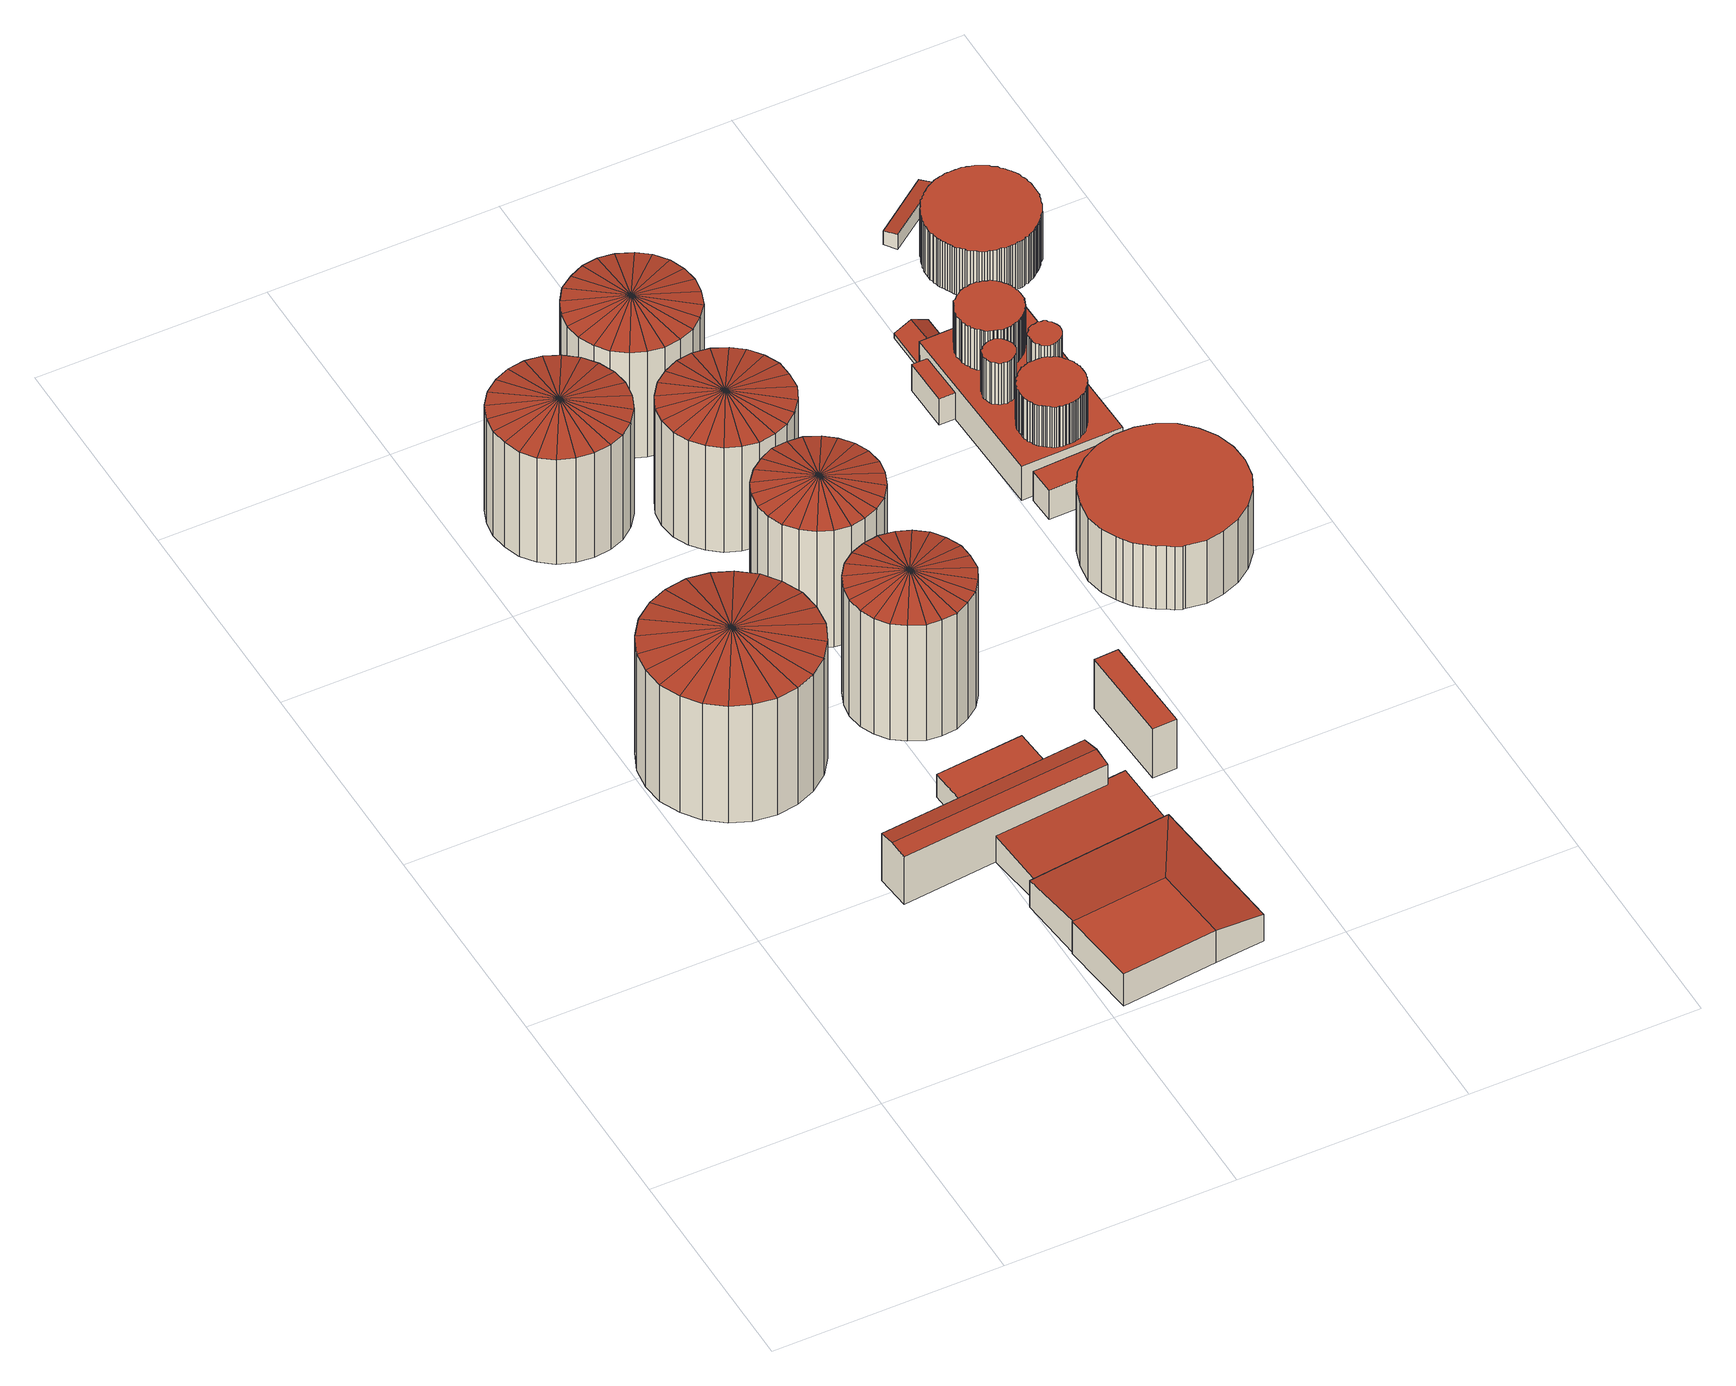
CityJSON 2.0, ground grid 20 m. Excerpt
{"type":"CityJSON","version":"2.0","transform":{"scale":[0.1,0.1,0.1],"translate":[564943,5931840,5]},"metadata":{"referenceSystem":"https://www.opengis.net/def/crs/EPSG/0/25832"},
"CityObjects":{
"building1":{"type":"Building","attributes":{"Grundfläche 2D":168.88,"Grundhöhe NN":5.73},"geometry":[{"type":"Solid","lod":"3","boundaries":[[[[0,1,2]],[[3,0,2]],[[1,4,2]],[[4,5,2]],[[5,6,2]],[[6,7,2]],[[7,8,2]],[[8,9,2]],[[9,10,2]],[[10,11,2]],[[11,12,2]],[[12,13,2]],[[13,14,2]],[[14,15,2]],[[15,16,2]],[[16,17,2]],[[17,18,2]],[[18,19,2]],[[19,20,2]],[[20,21,2]],[[21,22,2]],[[22,23,2]],[[23,24,2]],[[24,3,2]],[[25,1,0,26]],[[27,4,1,25]],[[28,5,4,27]],[[29,6,5,28]],[[30,7,6,29]],[[31,8,7,30]],[[32,9,8,31]],[[33,10,9,32]],[[34,11,10,33]],[[35,12,11,34]],[[36,13,12,35]],[[37,14,13,36]],[[38,15,14,37]],[[39,16,15,38]],[[40,17,16,39]],[[41,18,17,40]],[[42,19,18,41]],[[43,20,19,42]],[[44,21,20,43]],[[26,0,3,45]],[[46,22,21,44]],[[47,23,22,46]],[[48,24,23,47]],[[45,3,24,48]],[[33,32,31,30,29,28,27,25,26,45,48,47,46,44,43,42,41,40,39,38,37,36,35,34]]]],"semantics":{"surfaces":[{"type":"RoofSurface"},{"type":"WallSurface"},{"type":"GroundSurface"}],"values":[[0,0,0,0,0,0,0,0,0,0,0,0,0,0,0,0,0,0,0,0,0,0,0,0,1,1,1,1,1,1,1,1,1,1,1,1,1,1,1,1,1,1,1,1,1,1,1,1,2]]}}]},
"building2":{"type":"Building","attributes":{"Grundfläche 2D":290.51,"Grundhöhe NN":5.72},"geometry":[{"type":"Solid","lod":"3","boundaries":[[[[49,50,51,52,53,54]],[[55,56,57,58]],[[55,58,59,60,61]],[[62,63,64,65]],[[66,64,63,67,68]],[[61,69,70,56,55]],[[71,50,49,72]],[[73,51,50,71]],[[74,54,53,75]],[[76,57,56,77]],[[78,58,57,76]],[[54,74,79,60,59,58,78,72,49]],[[80,61,60,79]],[[81,67,63,62,82]],[[53,52,66,68,67,81,75]],[[73,83,65,64,66,52,51]],[[82,62,65,83]],[[77,56,70,84]],[[85,69,61,80]],[[84,70,69,85]],[[78,76,77,84,85,80,79,74,75,81,82,83,73,71,72]]]],"semantics":{"surfaces":[{"type":"RoofSurface"},{"type":"WallSurface"},{"type":"GroundSurface"}],"values":[[0,0,0,0,0,0,1,1,1,1,1,1,1,1,1,1,1,1,1,1,2]]}}]},
"building3":{"type":"Building","attributes":{"Grundfläche 2D":101.03,"Grundhöhe NN":5.54},"geometry":[{"type":"Solid","lod":"3","boundaries":[[[[86,87,88]],[[88,87,89]],[[90,87,86]],[[91,87,90]],[[92,87,91]],[[93,87,92]],[[94,87,93]],[[95,87,94]],[[96,87,95]],[[97,87,96]],[[98,87,97]],[[99,87,98]],[[100,87,99]],[[101,87,100]],[[102,87,101]],[[103,87,102]],[[104,87,103]],[[105,87,104]],[[106,87,105]],[[107,87,106]],[[108,87,107]],[[109,87,108]],[[110,87,109]],[[89,87,110]],[[88,111,112,86]],[[86,112,113,90]],[[90,113,114,91]],[[91,114,115,92]],[[92,115,116,93]],[[93,116,117,94]],[[94,117,118,95]],[[95,118,119,96]],[[96,119,120,97]],[[97,120,121,98]],[[98,121,122,99]],[[99,122,123,100]],[[100,123,124,101]],[[101,124,125,102]],[[102,125,126,103]],[[103,126,127,104]],[[104,127,128,105]],[[105,128,129,106]],[[106,129,130,107]],[[107,130,131,108]],[[89,132,111,88]],[[108,131,133,109]],[[109,133,134,110]],[[110,134,132,89]],[[130,129,128,127,126,125,124,123,122,121,120,119,118,117,116,115,114,113,112,111,132,134,133,131]]]],"semantics":{"surfaces":[{"type":"RoofSurface"},{"type":"WallSurface"},{"type":"GroundSurface"}],"values":[[0,0,0,0,0,0,0,0,0,0,0,0,0,0,0,0,0,0,0,0,0,0,0,0,1,1,1,1,1,1,1,1,1,1,1,1,1,1,1,1,1,1,1,1,1,1,1,1,2]]}}]},
"building4":{"type":"Building","attributes":{"Grundfläche 2D":36.29,"Grundhöhe NN":5.76},"geometry":[{"type":"Solid","lod":"3","boundaries":[[[[135,136,137,138]],[[138,139,140,135]],[[135,140,141,136]],[[136,141,142,137]],[[137,142,139,138]],[[139,142,141,140]]]],"semantics":{"surfaces":[{"type":"RoofSurface"},{"type":"WallSurface"},{"type":"GroundSurface"}],"values":[[0,1,1,1,1,2]]}}]},
"building5":{"type":"Building","attributes":{"Grundfläche 2D":84.52,"Grundhöhe NN":5.71},"geometry":[{"type":"Solid","lod":"3","boundaries":[[[[143,144,145]],[[145,144,146]],[[147,144,143]],[[148,144,147]],[[149,144,148]],[[150,144,149]],[[151,144,150]],[[152,144,151]],[[153,144,152]],[[154,144,153]],[[155,144,154]],[[156,144,155]],[[157,144,156]],[[158,144,157]],[[159,144,158]],[[160,144,159]],[[161,144,160]],[[162,144,161]],[[163,144,162]],[[164,144,163]],[[165,144,164]],[[166,144,165]],[[167,144,166]],[[146,144,167]],[[145,168,169,143]],[[143,169,170,147]],[[147,170,171,148]],[[148,171,172,149]],[[149,172,173,150]],[[150,173,174,151]],[[151,174,175,152]],[[152,175,176,153]],[[153,176,177,154]],[[154,177,178,155]],[[155,178,179,156]],[[156,179,180,157]],[[157,180,181,158]],[[158,181,182,159]],[[159,182,183,160]],[[160,183,184,161]],[[161,184,185,162]],[[162,185,186,163]],[[163,186,187,164]],[[164,187,188,165]],[[165,188,189,166]],[[146,190,168,145]],[[166,189,191,167]],[[167,191,190,146]],[[188,187,186,185,184,183,182,181,180,179,178,177,176,175,174,173,172,171,170,169,168,190,191,189]]]],"semantics":{"surfaces":[{"type":"RoofSurface"},{"type":"WallSurface"},{"type":"GroundSurface"}],"values":[[0,0,0,0,0,0,0,0,0,0,0,0,0,0,0,0,0,0,0,0,0,0,0,0,1,1,1,1,1,1,1,1,1,1,1,1,1,1,1,1,1,1,1,1,1,1,1,1,2]]}}]},
"building6":{"type":"Building","attributes":{"Grundhöhe NN":5.59,"Grundfläche 2D":84.52},"geometry":[{"type":"Solid","lod":"3","boundaries":[[[[192,193,194]],[[195,192,194]],[[193,196,194]],[[196,197,198,194]],[[198,199,194]],[[199,200,194]],[[200,201,194]],[[201,202,194]],[[202,203,194]],[[203,204,194]],[[204,205,194]],[[205,206,194]],[[206,207,194]],[[207,208,194]],[[208,209,194]],[[209,210,194]],[[210,211,194]],[[211,212,194]],[[212,213,194]],[[213,214,194]],[[214,215,194]],[[215,216,194]],[[216,217,194]],[[217,195,194]],[[192,218,219,193]],[[193,219,220,196]],[[196,220,221,222,198,197]],[[198,222,223,199]],[[199,223,224,200]],[[200,224,225,201]],[[201,225,226,202]],[[202,226,227,203]],[[203,227,228,204]],[[204,228,229,205]],[[205,229,230,206]],[[206,230,231,207]],[[207,231,232,208]],[[208,232,233,209]],[[209,233,234,210]],[[210,234,235,211]],[[211,235,236,212]],[[212,236,237,213]],[[213,237,238,214]],[[214,238,239,215]],[[215,239,240,216]],[[195,241,218,192]],[[216,240,242,217]],[[217,242,241,195]],[[237,236,235,234,233,232,231,230,229,228,227,226,225,224,223,222,221,220,219,218,241,242,240,239,238]]]],"semantics":{"surfaces":[{"type":"RoofSurface"},{"type":"WallSurface"},{"type":"GroundSurface"}],"values":[[0,0,0,0,0,0,0,0,0,0,0,0,0,0,0,0,0,0,0,0,0,0,0,0,1,1,1,1,1,1,1,1,1,1,1,1,1,1,1,1,1,1,1,1,1,1,1,1,2]]}}]},
"building7":{"type":"Building","attributes":{"Grundfläche 2D":93.89,"Grundhöhe NN":5.58},"geometry":[{"type":"Solid","lod":"3","boundaries":[[[[243,244,245]],[[245,244,246]],[[247,244,243]],[[248,244,247]],[[249,244,248]],[[250,244,249]],[[251,244,250]],[[252,244,251]],[[253,244,252]],[[254,244,253]],[[255,244,254]],[[256,244,255]],[[257,244,256]],[[258,244,257]],[[259,244,258]],[[260,244,259]],[[261,244,260]],[[262,244,261]],[[263,244,262]],[[264,244,263]],[[265,244,264]],[[266,244,265]],[[267,244,266]],[[246,244,267]],[[245,268,269,243]],[[243,269,270,247]],[[247,270,271,248]],[[248,271,272,249]],[[249,272,273,250]],[[250,273,274,251]],[[251,274,275,252]],[[252,275,276,253]],[[253,276,277,254]],[[254,277,278,255]],[[255,278,279,256]],[[256,279,280,257]],[[257,280,281,258]],[[258,281,282,259]],[[259,282,283,260]],[[260,283,284,261]],[[261,284,285,262]],[[262,285,286,263]],[[263,286,287,264]],[[264,287,288,265]],[[265,288,289,266]],[[246,290,268,245]],[[266,289,291,267]],[[267,291,290,246]],[[276,275,274,273,272,271,270,269,268,290,291,289,288,287,286,285,284,283,282,281,280,279,278,277]]]],"semantics":{"surfaces":[{"type":"RoofSurface"},{"type":"WallSurface"},{"type":"GroundSurface"}],"values":[[0,0,0,0,0,0,0,0,0,0,0,0,0,0,0,0,0,0,0,0,0,0,0,0,1,1,1,1,1,1,1,1,1,1,1,1,1,1,1,1,1,1,1,1,1,1,1,1,2]]}}]},
"building8":{"type":"Building","attributes":{"Grundfläche 2D":93.89,"Grundhöhe NN":5.55},"geometry":[{"type":"Solid","lod":"3","boundaries":[[[[292,293,294]],[[294,293,295]],[[296,293,292]],[[297,293,296]],[[298,293,297]],[[299,293,298]],[[300,293,299]],[[301,293,300]],[[302,293,301]],[[303,293,302]],[[304,293,303]],[[305,293,304]],[[306,293,305]],[[307,293,306]],[[308,293,307]],[[309,293,308]],[[310,293,309]],[[311,293,310]],[[312,293,311]],[[313,293,312]],[[314,293,313]],[[315,293,314]],[[316,293,315]],[[295,293,316]],[[294,317,318,292]],[[292,318,319,296]],[[296,319,320,297]],[[297,320,321,298]],[[298,321,322,299]],[[299,322,323,300]],[[300,323,324,301]],[[301,324,325,302]],[[302,325,326,303]],[[303,326,327,304]],[[304,327,328,305]],[[305,328,329,306]],[[306,329,330,307]],[[307,330,331,308]],[[308,331,332,309]],[[309,332,333,310]],[[310,333,334,311]],[[311,334,335,312]],[[312,335,336,313]],[[313,336,337,314]],[[314,337,338,315]],[[295,339,317,294]],[[315,338,340,316]],[[316,340,339,295]],[[331,330,329,328,327,326,325,324,323,322,321,320,319,318,317,339,340,338,337,336,335,334,333,332]]]],"semantics":{"surfaces":[{"type":"RoofSurface"},{"type":"WallSurface"},{"type":"GroundSurface"}],"values":[[0,0,0,0,0,0,0,0,0,0,0,0,0,0,0,0,0,0,0,0,0,0,0,0,1,1,1,1,1,1,1,1,1,1,1,1,1,1,1,1,1,1,1,1,1,1,1,1,2]]}}]},
"building9":{"type":"Building","attributes":{"Grundhöhe NN":5.57,"Grundfläche 2D":18.14},"geometry":[{"type":"Solid","lod":"3","boundaries":[[[[341,342,343,344]],[[344,345,346,341]],[[341,346,347,342]],[[342,347,348,343]],[[343,348,345,344]],[[345,348,347,346]]]],"semantics":{"surfaces":[{"type":"RoofSurface"},{"type":"WallSurface"},{"type":"GroundSurface"}],"values":[[0,1,1,1,1,2]]}}]},
"building10":{"type":"Building","attributes":{"Grundfläche 2D":16.69,"Grundhöhe NN":5.59},"geometry":[{"type":"Solid","lod":"3","boundaries":[[[[349,350,351,352]],[[352,353,354,349]],[[349,354,355,350]],[[350,355,356,351]],[[351,356,353,352]],[[353,356,355,354]]]],"semantics":{"surfaces":[{"type":"RoofSurface"},{"type":"WallSurface"},{"type":"GroundSurface"}],"values":[[0,1,1,1,1,2]]}}]},
"building11":{"type":"Building","attributes":{"Grundfläche 2D":142.26,"Grundhöhe NN":5.59},"geometry":[{"type":"Solid","lod":"3","boundaries":[[[[357,358,359,360,361,362,363,364,365,366,367,368,369,370,371,372,373,374,375,376,377,378,379,380,381,382,383,384,385,386]],[[380,387,388,381]],[[381,388,389,382]],[[382,389,390,383]],[[383,390,391,384]],[[384,391,392,385]],[[385,392,393,386]],[[386,393,394,357]],[[357,394,395,358]],[[358,395,396,359]],[[359,396,397,360]],[[360,397,398,361]],[[361,398,399,362]],[[362,399,400,363]],[[363,400,401,364]],[[364,401,402,365]],[[365,402,403,366]],[[366,403,404,367]],[[367,404,405,368]],[[368,405,406,369]],[[369,406,407,370]],[[370,407,408,371]],[[371,408,409,372]],[[372,409,410,373]],[[373,410,411,374]],[[374,411,412,375]],[[375,412,413,376]],[[379,414,387,380]],[[376,413,415,377]],[[377,415,416,378]],[[378,416,414,379]],[[393,392,391,390,389,388,387,414,416,415,413,412,411,410,409,408,407,406,405,404,403,402,401,400,399,398,397,396,395,394]]]],"semantics":{"surfaces":[{"type":"RoofSurface"},{"type":"WallSurface"},{"type":"GroundSurface"}],"values":[[0,1,1,1,1,1,1,1,1,1,1,1,1,1,1,1,1,1,1,1,1,1,1,1,1,1,1,1,1,1,1,2]]}}]},
"building12":{"type":"Building","attributes":{"Grundfläche 2D":158.11,"Grundhöhe NN":5.59},"children":["building12-1","building12-2"],"geometry":[{"type":"Solid","lod":"3","boundaries":[[[[417,418,419,420,421,422,423,424,425,426,427,428,429,430,431,432,433,434,435,436,437,438,439,440,441,442,443,444,445,446,447,448,449,450,451,452,453,454,455,456,457,458,459,460,461,462,463,464,465,466,467,468,469,470,471,472,473,474,475,476,477,478,479,480,481,482,483,484,485,486,487,488,489,490,491,492,493,494,495,496,497,498,499,500,501,502,503,504,505,506,507,508,509,510,511,512,513,514,515,516,517]],[[518,519,520,521,522,523,524,525,526,527,528,529,530,531,532,533,534,535,536,537,538,539,540,541,542,543,544,545,546,547,548,549,550,551,552,553,554,555,556,557,558,559,560,561,562,563,564,565,566,567,568,569,570,571,572,573,574,575,576,577,578,579,580,581,582,583,584,585,586,587,588,589,590,591,592,593,594,595,596,597,598,599,600,601,602,603,604,605,606,607,608,609,610,611,612,613,614,615,616,617,618,619]],[[620,621,622,623],[624,625,626,627,628,629,630,631,632,633,634,635,636,637,638,639,640,641,642,643,644,645,646,647,648,649,650,651,652,653,654,655,656,657,658,659,660,661,662,663,664,665,666,667,668,669,670,671,672,673,674,675,676,677,678,679,680,681,682,683,684,685,686,687,688,689,690,691,692,693,694,695,696,697,698,699,700,701,702,703,704,705,706,707,708,709,710,711,712,713,714,715,716,717,718,719,720,721,722,723,724,725],[726,727,728,729,730,731,732,733,734,735,736,737,738,739,740,741,742,743,744,745,746,747,748,749,750,751,752,753,754,755,756,757,758,759,760,761,762,763,764,765,766,767,768,769,770,771,772,773,774,775,776,777,778,779,780,781,782,783,784,785,786,787,788,789,790,791,792,793,794,795,796,797,798,799,800,801,802,803,804,805,806,807,808,809,810,811,812,813,814,815,816,817,818,819,820,821,822,823,824,825,826]],[[827,828,829,830]],[[831,832,828,827]],[[833,834,835,836]],[[418,777,776,419]],[[775,420,419,776]],[[420,775,774,421]],[[421,774,773,422]],[[422,773,772,423]],[[423,772,771,424]],[[424,771,770,425]],[[425,770,769,426]],[[426,769,768,427]],[[427,768,767,766,429,428]],[[429,766,765,764,431,430]],[[431,764,763,432]],[[432,763,762,433]],[[433,762,761,434]],[[434,761,760,435]],[[435,760,759,436]],[[436,759,758,437]],[[437,758,757,438]],[[438,757,756,439]],[[439,756,755,440]],[[440,755,754,441]],[[441,754,753,442]],[[442,753,752,443]],[[443,752,751,444]],[[444,751,750,445]],[[445,750,749,446]],[[446,749,748,447]],[[447,748,747,448]],[[448,747,746,449]],[[449,746,745,450]],[[450,745,744,451]],[[451,744,743,452]],[[452,743,742,453]],[[453,742,741,454]],[[454,741,740,455]],[[455,740,739,456]],[[456,739,738,457]],[[457,738,737,458]],[[458,737,736,459]],[[459,736,735,460]],[[460,735,734,461]],[[461,734,733,462]],[[462,733,732,463]],[[463,732,731,464]],[[464,731,730,465]],[[465,730,729,466]],[[466,729,728,467]],[[467,728,727,468]],[[468,727,726,469]],[[469,726,826,470]],[[470,826,825,471]],[[471,825,824,472]],[[472,824,823,473]],[[473,823,822,474]],[[474,822,821,475]],[[475,821,820,476]],[[476,820,819,477]],[[477,819,818,478]],[[478,818,817,479]],[[479,817,816,480]],[[480,816,815,481]],[[481,815,814,482]],[[813,483,482,814]],[[483,813,812,484]],[[484,812,811,485]],[[485,811,810,486]],[[486,810,809,487]],[[487,809,808,488]],[[488,808,807,489]],[[489,807,806,490]],[[490,806,805,491]],[[491,805,804,492]],[[492,804,803,493]],[[493,803,802,494]],[[494,802,801,495]],[[495,801,800,496]],[[496,800,799,497]],[[497,799,798,498]],[[498,798,797,499]],[[499,797,796,500]],[[500,796,795,501]],[[501,795,794,502]],[[502,794,793,503]],[[503,793,792,504]],[[504,792,791,505]],[[505,791,790,506]],[[506,790,789,507]],[[788,508,507,789]],[[508,788,787,509]],[[509,787,786,510]],[[510,786,785,511]],[[511,785,784,512]],[[512,784,783,513]],[[513,783,782,514]],[[514,782,781,780,516,515]],[[516,780,779,517]],[[517,779,778,417]],[[417,778,777,418]],[[524,683,682,525]],[[525,682,681,526]],[[526,681,680,527]],[[527,680,679,528]],[[528,679,678,529]],[[529,678,677,676,531,530]],[[531,676,675,532]],[[532,675,674,533]],[[533,674,673,534]],[[534,673,672,535]],[[535,672,671,536]],[[536,671,670,537]],[[537,670,669,538]],[[538,669,668,539]],[[539,668,667,540]],[[540,667,666,541]],[[541,666,665,542]],[[542,665,664,543]],[[543,664,663,544]],[[544,663,662,545]],[[545,662,661,546]],[[546,661,660,547]],[[547,660,659,548]],[[548,659,658,549]],[[549,658,657,550]],[[550,657,656,551]],[[551,656,655,552]],[[552,655,654,553]],[[553,654,653,554]],[[554,653,652,555]],[[555,652,651,556]],[[556,651,650,557]],[[557,650,649,558]],[[558,649,648,559]],[[559,648,647,560]],[[560,647,646,561]],[[561,646,645,562]],[[562,645,644,563]],[[563,644,643,564]],[[564,643,642,565]],[[565,642,641,566]],[[566,641,640,567]],[[567,640,639,568]],[[568,639,638,569]],[[569,638,637,570]],[[570,637,636,571]],[[571,636,635,572]],[[634,573,572,635]],[[573,634,633,574]],[[574,633,632,575]],[[575,632,631,576]],[[576,631,630,577]],[[577,630,629,578]],[[578,629,628,579]],[[579,628,627,580]],[[580,627,626,581]],[[581,626,625,582]],[[582,625,624,583]],[[583,624,725,584]],[[584,725,724,585]],[[585,724,723,586]],[[586,723,722,587]],[[587,722,721,588]],[[588,721,720,589]],[[589,720,719,590]],[[590,719,718,591]],[[591,718,717,592]],[[592,717,716,593]],[[593,716,715,594]],[[594,715,714,595]],[[595,714,713,596]],[[596,713,712,597]],[[597,712,711,598]],[[598,711,710,599]],[[599,710,709,600]],[[600,709,708,601]],[[601,708,707,602]],[[602,707,706,603]],[[603,706,705,604]],[[604,705,704,605]],[[605,704,703,606]],[[606,703,702,607]],[[701,608,607,702]],[[608,701,700,609]],[[609,700,699,610]],[[610,699,698,611]],[[611,698,697,612]],[[612,697,696,613]],[[613,696,695,614]],[[614,695,694,615]],[[615,694,693,616]],[[616,693,692,617]],[[617,692,691,618]],[[618,691,690,619]],[[619,690,689,518]],[[518,689,688,519]],[[519,688,687,520]],[[520,687,686,521]],[[521,686,685,522]],[[522,685,684,523]],[[523,684,683,524]],[[837,622,621,838]],[[839,623,622,837]],[[831,827,830,840,841,620,623,839,842]],[[833,836,843,838,621,620,841,844]],[[845,832,831,842]],[[846,829,828,832,845]],[[840,830,829,846]],[[847,834,833,844]],[[848,835,834,847]],[[843,836,835,848]],[[838,843,848,847,844,841,840,846,845,842,839,837]]]],"semantics":{"surfaces":[{"type":"RoofSurface"},{"type":"WallSurface"},{"type":"GroundSurface"}],"values":[[0,0,0,0,0,0,1,1,1,1,1,1,1,1,1,1,1,1,1,1,1,1,1,1,1,1,1,1,1,1,1,1,1,1,1,1,1,1,1,1,1,1,1,1,1,1,1,1,1,1,1,1,1,1,1,1,1,1,1,1,1,1,1,1,1,1,1,1,1,1,1,1,1,1,1,1,1,1,1,1,1,1,1,1,1,1,1,1,1,1,1,1,1,1,1,1,1,1,1,1,1,1,1,1,1,1,1,1,1,1,1,1,1,1,1,1,1,1,1,1,1,1,1,1,1,1,1,1,1,1,1,1,1,1,1,1,1,1,1,1,1,1,1,1,1,1,1,1,1,1,1,1,1,1,1,1,1,1,1,1,1,1,1,1,1,1,1,1,1,1,1,1,1,1,1,1,1,1,1,1,1,1,1,1,1,1,1,1,1,1,1,1,1,1,1,1,1,1,1,1,1,1,1,1,1,1,1,1,1,1,1,1,1,1,1,2]]}}]},
"building12-1":{"type":"BuildingInstallation","attributes":{"relationToConstruction":"outside"},"parents":["building12"],"geometry":[{"type":"MultiSurface","lod":"3","boundaries":[[[849,850,851,852,853,854,855,856,857,858,859,860,861,862,863,864,865,866,867,868,869,870,871,872,873,874,875,876,877,878,879,880,881,882,883,884,885]],[[864,886,887,865]],[[865,887,888,866]],[[866,888,889,890,868,867]],[[862,891,892,863]],[[863,892,886,864]],[[868,890,893,869]],[[869,893,894,870]],[[870,894,895,871]],[[871,895,896,872]],[[872,896,897,873]],[[873,897,898,874]],[[874,898,899,875]],[[875,899,900,876]],[[901,877,876,900]],[[877,901,902,878]],[[878,902,903,879]],[[879,903,904,880]],[[880,904,905,881]],[[881,905,906,882]],[[882,906,907,883]],[[883,907,908,884]],[[884,908,909,885]],[[885,909,910,849]],[[849,910,911,850]],[[850,911,912,851]],[[851,912,913,852]],[[852,913,914,853]],[[853,914,915,854]],[[854,915,916,855]],[[855,916,917,856]],[[856,917,918,857]],[[857,918,919,858]],[[858,919,920,859]],[[859,920,921,860]],[[861,860,921,922]],[[861,922,891,862]]],"semantics":{"surfaces":[{"type":"RoofSurface"},{"type":"WallSurface"}],"values":[0,1,1,1,1,1,1,1,1,1,1,1,1,1,1,1,1,1,1,1,1,1,1,1,1,1,1,1,1,1,1,1,1,1,1,1,1]}}]},
"building12-2":{"type":"BuildingInstallation","attributes":{"relationToConstruction":"outside"},"parents":["building12"],"geometry":[{"type":"MultiSurface","lod":"3","boundaries":[[[923,924,925,926,927,928,929,930,931,932,933,934,935,936,937,938,939,940,941,942,943,944,945,946,947,948,949,950,951,952,953,954,955,956,957,958]],[[938,959,960,939]],[[939,960,961,962,941,940]],[[936,963,964,937]],[[937,964,959,938]],[[941,962,965,942]],[[942,965,966,943]],[[943,966,967,944]],[[944,967,968,945]],[[945,968,969,946]],[[946,969,970,947]],[[947,970,971,948]],[[948,971,972,949]],[[949,972,973,950]],[[950,973,974,951]],[[951,974,975,952]],[[952,975,976,953]],[[953,976,977,954]],[[954,977,978,955]],[[955,978,979,956]],[[956,979,980,957]],[[957,980,981,958]],[[958,981,982,923]],[[923,982,983,924]],[[924,983,984,925]],[[925,984,985,926]],[[926,985,986,927]],[[927,986,987,928]],[[928,987,988,929]],[[929,988,989,930]],[[930,989,990,931]],[[931,990,991,932]],[[932,991,992,933]],[[933,992,993,934]],[[934,993,994,935]],[[935,994,963,936]]],"semantics":{"surfaces":[{"type":"RoofSurface"},{"type":"WallSurface"}],"values":[0,1,1,1,1,1,1,1,1,1,1,1,1,1,1,1,1,1,1,1,1,1,1,1,1,1,1,1,1,1,1,1,1,1,1,1]}}]},
"building13":{"type":"Building","attributes":{"Grundfläche 2D":7.8,"Grundhöhe NN":5.5},"geometry":[{"type":"Solid","lod":"3","boundaries":[[[[995,996,997,998]],[[998,999,1000,995]],[[995,1000,1001,996]],[[996,1001,1002,997]],[[997,1002,999,998]],[[999,1002,1001,1000]]]],"semantics":{"surfaces":[{"type":"RoofSurface"},{"type":"WallSurface"},{"type":"GroundSurface"}],"values":[[0,1,1,1,1,2]]}}]},
"building14":{"type":"Building","attributes":{"Grundfläche 2D":68.19,"Grundhöhe NN":5.55},"geometry":[{"type":"Solid","lod":"3","boundaries":[[[[1003,1004,1005,1006,1007,1008,1009,1010,1011,1012,1013,1014,1015,1016,1017,1018,1019,1020,1021,1022,1023,1024,1025,1026,1027,1028,1029,1030,1031,1032,1033,1034,1035,1036,1037,1038,1039,1040,1041,1042,1043,1044,1045,1046,1047,1048,1049,1050,1051,1052,1053,1054,1055,1056,1057,1058,1059,1060,1061,1062,1063,1064,1065,1066,1067,1068,1069,1070,1071,1072,1073,1074,1075,1076,1077,1078,1079,1080,1081,1082,1083,1084,1085,1086,1087,1088,1089,1090,1091,1092,1093,1094,1095,1096,1097,1098,1099,1100,1101,1102,1103,1104,1105,1106,1107,1108,1109,1110,1111,1112,1113,1114,1115,1116,1117,1118,1119,1120,1121,1122,1123,1124,1125,1126,1127,1128,1129,1130,1131,1132,1133,1134,1135,1136,1137,1138]],[[1016,1139,1140,1017]],[[1017,1140,1141,1018]],[[1018,1141,1142,1019]],[[1019,1142,1143,1020]],[[1020,1143,1144,1021]],[[1021,1144,1145,1022]],[[1022,1145,1146,1023]],[[1023,1146,1147,1024]],[[1024,1147,1148,1025]],[[1025,1148,1149,1026]],[[1026,1149,1150,1027]],[[1027,1150,1151,1028]],[[1028,1151,1152,1029]],[[1029,1152,1153,1030]],[[1030,1153,1154,1031]],[[1031,1154,1155,1032]],[[1032,1155,1156,1033]],[[1033,1156,1157,1034]],[[1034,1157,1158,1035]],[[1035,1158,1159,1036]],[[1036,1159,1160,1037]],[[1037,1160,1161,1038]],[[1038,1161,1162,1039]],[[1039,1162,1163,1040]],[[1040,1163,1164,1041]],[[1041,1164,1165,1042]],[[1042,1165,1166,1043]],[[1043,1166,1167,1044]],[[1044,1167,1168,1045]],[[1045,1168,1169,1046]],[[1046,1169,1170,1047]],[[1047,1170,1171,1048]],[[1048,1171,1172,1049]],[[1049,1172,1173,1050]],[[1050,1173,1174,1051]],[[1051,1174,1175,1052]],[[1052,1175,1176,1053]],[[1053,1176,1177,1054]],[[1054,1177,1178,1055]],[[1055,1178,1179,1056]],[[1056,1179,1180,1057]],[[1057,1180,1181,1058]],[[1058,1181,1182,1059]],[[1059,1182,1183,1060]],[[1060,1183,1184,1061]],[[1061,1184,1185,1062]],[[1062,1185,1186,1063]],[[1063,1186,1187,1064]],[[1064,1187,1188,1065]],[[1065,1188,1189,1066]],[[1066,1189,1190,1067]],[[1067,1190,1191,1192,1069,1068]],[[1069,1192,1193,1070]],[[1070,1193,1194,1071]],[[1071,1194,1195,1072]],[[1072,1195,1196,1073]],[[1073,1196,1197,1074]],[[1074,1197,1198,1075]],[[1075,1198,1199,1076]],[[1076,1199,1200,1077]],[[1077,1200,1201,1078]],[[1078,1201,1202,1079]],[[1079,1202,1203,1080]],[[1080,1203,1204,1081]],[[1081,1204,1205,1082]],[[1082,1205,1206,1083]],[[1083,1206,1207,1084]],[[1084,1207,1208,1085]],[[1085,1208,1209,1086]],[[1086,1209,1210,1087]],[[1087,1210,1211,1088]],[[1088,1211,1212,1089]],[[1089,1212,1213,1090]],[[1090,1213,1214,1091]],[[1091,1214,1215,1092]],[[1092,1215,1216,1093]],[[1093,1216,1217,1094]],[[1094,1217,1218,1095]],[[1095,1218,1219,1096]],[[1096,1219,1220,1097]],[[1097,1220,1221,1098]],[[1098,1221,1222,1099]],[[1099,1222,1223,1100]],[[1100,1223,1224,1101]],[[1101,1224,1225,1102]],[[1102,1225,1226,1103]],[[1103,1226,1227,1104]],[[1104,1227,1228,1105]],[[1105,1228,1229,1106]],[[1106,1229,1230,1107]],[[1107,1230,1231,1108]],[[1108,1231,1232,1109]],[[1109,1232,1233,1110]],[[1110,1233,1234,1111]],[[1111,1234,1235,1112]],[[1112,1235,1236,1113]],[[1113,1236,1237,1114]],[[1114,1237,1238,1115]],[[1115,1238,1239,1116]],[[1116,1239,1240,1117]],[[1117,1240,1241,1118]],[[1118,1241,1242,1119]],[[1119,1242,1243,1120]],[[1015,1244,1139,1016]],[[1120,1243,1245,1121]],[[1121,1245,1246,1122]],[[1122,1246,1247,1123]],[[1123,1247,1248,1124]],[[1124,1248,1249,1125]],[[1125,1249,1250,1126]],[[1126,1250,1251,1127]],[[1127,1251,1252,1128]],[[1128,1252,1253,1129]],[[1129,1253,1254,1130]],[[1130,1254,1255,1131]],[[1131,1255,1256,1132]],[[1132,1256,1257,1133]],[[1133,1257,1258,1134]],[[1134,1258,1259,1135]],[[1135,1259,1260,1261,1137,1136]],[[1137,1261,1262,1138]],[[1138,1262,1263,1003]],[[1003,1263,1264,1004]],[[1004,1264,1265,1005]],[[1005,1265,1266,1006]],[[1006,1266,1267,1007]],[[1007,1267,1268,1008]],[[1008,1268,1269,1009]],[[1009,1269,1270,1010]],[[1010,1270,1271,1011]],[[1011,1271,1272,1012]],[[1012,1272,1273,1013]],[[1013,1273,1274,1014]],[[1014,1274,1244,1015]],[[1257,1256,1255,1254,1253,1252,1251,1250,1249,1248,1247,1246,1245,1243,1242,1241,1240,1239,1238,1237,1236,1235,1234,1233,1232,1231,1230,1229,1228,1227,1226,1225,1224,1223,1222,1221,1220,1219,1218,1217,1216,1215,1214,1213,1212,1211,1210,1209,1208,1207,1206,1205,1204,1203,1202,1201,1200,1199,1198,1197,1196,1195,1194,1193,1192,1191,1190,1189,1188,1187,1186,1185,1184,1183,1182,1181,1180,1179,1178,1177,1176,1175,1174,1173,1172,1171,1170,1169,1168,1167,1166,1165,1164,1163,1162,1161,1160,1159,1158,1157,1156,1155,1154,1153,1152,1151,1150,1149,1148,1147,1146,1145,1144,1143,1142,1141,1140,1139,1244,1274,1273,1272,1271,1270,1269,1268,1267,1266,1265,1264,1263,1262,1261,1260,1259,1258]]]],"semantics":{"surfaces":[{"type":"RoofSurface"},{"type":"WallSurface"},{"type":"GroundSurface"}],"values":[[0,1,1,1,1,1,1,1,1,1,1,1,1,1,1,1,1,1,1,1,1,1,1,1,1,1,1,1,1,1,1,1,1,1,1,1,1,1,1,1,1,1,1,1,1,1,1,1,1,1,1,1,1,1,1,1,1,1,1,1,1,1,1,1,1,1,1,1,1,1,1,1,1,1,1,1,1,1,1,1,1,1,1,1,1,1,1,1,1,1,1,1,1,1,1,1,1,1,1,1,1,1,1,1,1,1,1,1,1,1,1,1,1,1,1,1,1,1,1,1,1,1,1,1,1,1,1,1,1,1,1,1,1,1,1,2]]}}]}
},
"vertices":[
[12,350,131],[23,335,131],[76,387,143],[4,368,131],[39,323,131],[56,316,131],[76,313,131],[95,316,131],[112,323,131],[128,335,131],[139,350,131],[147,368,131],[149,387,131],[147,406,131],[139,424,131],[128,439,131],[112,451,131],[95,458,131],[76,461,131],[56,458,131],[39,451,131],[23,439,131],[12,424,131],[4,406,131],[2,387,131],[23,335,7],[12,350,7],[39,323,7],[56,316,7],[76,313,7],[95,316,7],[112,323,7],[128,335,7],[139,350,7],[147,368,7],[149,387,7],[147,406,7],[139,424,7],[128,439,7],[112,451,7],[95,458,7],[76,461,7],[56,458,7],[39,451,7],[23,439,7],[4,368,7],[12,424,7],[4,406,7],[2,387,7],
[325,149,29],[319,206,36],[300,204,36],[300,199,35],[199,190,35],[206,136,29],[289,84,41],[296,15,41],[339,19,35],[326,149,35],[325,149,35],[199,135,35],[205,75,41],[113,213,57],[114,198,60],[299,215,60],[297,231,57],[300,199,57],[116,182,57],[199,190,57],[204,75,41],[212,6,41],[319,206,7],[325,149,7],[300,204,7],[206,136,7],[199,190,7],[339,19,7],[296,15,7],[326,149,7],[199,135,7],[205,75,7],[116,182,7],[113,213,7],[297,231,7],[212,6,7],[204,75,7],
[35,656,116],[85,685,125],[30,670,116],[28,685,116],[44,644,116],[56,635,116],[70,630,116],[85,628,116],[100,630,116],[113,635,116],[125,644,116],[134,656,116],[140,670,116],[142,685,116],[140,699,116],[134,713,116],[125,725,116],[113,734,116],[100,740,116],[85,742,116],[70,740,116],[56,734,116],[44,725,116],[35,713,116],[30,699,116],[30,670,5],[35,656,5],[44,644,5],[56,635,5],[70,630,5],[85,628,5],[100,630,5],[113,635,5],[125,644,5],[134,656,5],[140,670,5],[142,685,5],[140,699,5],[134,713,5],[125,725,5],[113,734,5],[100,740,5],[85,742,5],[70,740,5],[56,734,5],[44,725,5],[28,685,5],[35,713,5],[30,699,5],
[269,280,32],[192,273,32],[195,226,33],[272,233,33],[272,233,8],[269,280,8],[192,273,8],[195,226,8],
[177,369,130],[227,383,139],[175,383,130],[177,396,130],[182,357,130],[190,346,130],[201,338,130],[214,332,130],[227,331,130],[241,332,130],[253,338,130],[264,346,130],[272,357,130],[278,369,130],[279,383,130],[278,396,130],[272,409,130],[264,420,130],[253,428,130],[241,433,130],[227,435,130],[214,433,130],[201,428,130],[190,420,130],[182,409,130],[175,383,7],[177,369,7],[182,357,7],[190,346,7],[201,338,7],[214,332,7],[227,331,7],[241,332,7],[253,338,7],[264,346,7],[272,357,7],[278,369,7],[279,383,7],[278,396,7],[272,409,7],[264,420,7],[253,428,7],[241,433,7],[227,435,7],[214,433,7],[201,428,7],[190,420,7],[177,396,7],[182,409,7],
[161,506,130],[163,493,130],[214,506,139],[163,520,130],[168,480,130],[176,470,130],[177,469,130],[188,461,130],[200,456,130],[214,454,130],[227,456,130],[240,461,130],[251,469,130],[259,480,130],[264,493,130],[266,506,130],[264,520,130],[259,532,130],[250,543,130],[240,551,130],[227,557,130],[214,558,130],[200,557,130],[188,551,130],[177,543,130],[168,532,130],[161,506,6],[163,493,6],[168,480,6],[176,470,6],[177,469,6],[188,461,6],[200,456,6],[214,454,6],[227,456,6],[240,461,6],[251,469,6],[259,480,6],[264,493,6],[266,506,6],[264,520,6],[259,532,6],[250,543,6],[240,551,6],[227,557,6],[214,558,6],[200,557,6],[188,551,6],[177,543,6],[163,520,6],[168,532,6],
[148,619,117],[201,634,125],[146,634,117],[148,648,117],[154,606,117],[163,595,117],[174,586,117],[187,581,117],[201,579,117],[216,581,117],[229,586,117],[240,595,117],[249,606,117],[255,619,117],[256,634,117],[255,648,117],[249,661,117],[240,673,117],[229,681,117],[216,687,117],[201,689,117],[187,687,117],[174,681,117],[163,673,117],[154,661,117],[146,634,6],[148,619,6],[154,606,6],[163,595,6],[174,586,6],[187,581,6],[201,579,6],[216,581,6],[229,586,6],[240,595,6],[249,606,6],[255,619,6],[256,634,6],[255,648,6],[249,661,6],[240,673,6],[229,681,6],[216,687,6],[201,689,6],[187,687,6],[174,681,6],[163,673,6],[148,648,6],[154,661,6],
[133,745,117],[186,759,125],[131,759,117],[133,773,117],[139,731,117],[147,720,117],[159,711,117],[172,706,117],[186,704,117],[200,706,117],[214,711,117],[225,720,117],[234,731,117],[239,745,117],[241,759,117],[239,773,117],[234,786,117],[225,798,117],[214,806,117],[200,812,117],[186,814,117],[172,812,117],[159,806,117],[147,798,117],[139,786,117],[131,759,5],[133,745,5],[139,731,5],[147,720,5],[159,711,5],[172,706,5],[186,704,5],[200,706,5],[214,711,5],[225,720,5],[234,731,5],[239,745,5],[241,759,5],[239,773,5],[234,786,5],[225,798,5],[214,806,5],[200,812,5],[186,814,5],[172,812,5],[159,806,5],[147,798,5],[133,773,5],[139,786,5],
[369,217,58],[365,305,58],[344,304,58],[348,216,58],[348,216,6],[369,217,6],[365,305,6],[344,304,6],
[410,502,37],[478,503,39],[478,527,39],[409,526,37],[409,526,6],[410,502,6],[478,503,6],[478,527,6],
[448,370,73],[454,368,73],[456,368,73],[473,365,73],[489,368,73],[505,374,73],[519,384,73],[530,397,73],[537,412,73],[540,429,73],[539,446,73],[534,462,73],[525,476,73],[513,488,73],[498,496,73],[482,500,73],[465,500,73],[448,496,73],[433,488,73],[421,477,73],[412,462,73],[407,446,73],[405,429,73],[408,413,73],[414,401,73],[417,396,73],[422,389,73],[428,384,73],[436,378,73],[443,374,73],[408,413,6],[414,401,6],[417,396,6],[422,389,6],[428,384,6],[436,378,6],[443,374,6],[448,370,6],[454,368,6],[456,368,6],[473,365,6],[489,368,6],[505,374,6],[519,384,6],[530,397,6],[537,412,6],[540,429,6],[539,446,6],[534,462,6],[525,476,6],[513,488,6],[498,496,6],[482,500,6],[465,500,6],[448,496,6],[433,488,6],[421,477,6],[405,429,6],[412,462,6],[407,446,6],
[414,664,85],[414,663,85],[414,661,85],[413,659,85],[414,656,85],[414,654,85],[414,653,85],[414,651,85],[415,649,85],[415,648,85],[416,646,85],[417,645,85],[417,643,85],[418,642,85],[419,641,85],[420,639,85],[422,638,85],[423,637,85],[424,636,85],[425,635,85],[427,634,85],[428,633,85],[430,632,85],[431,632,85],[433,631,85],[434,631,85],[436,630,85],[438,630,85],[439,630,85],[441,630,85],[442,630,85],[444,630,85],[445,630,85],[447,631,85],[448,631,85],[450,632,85],[452,632,85],[453,633,85],[455,634,85],[456,635,85],[457,636,85],[459,637,85],[460,638,85],[461,639,85],[462,640,85],[463,642,85],[464,643,85],[465,645,85],[466,646,85],[466,648,85],[467,649,85],[467,651,85],[468,652,85],[468,654,85],[468,656,85],[468,659,85],[468,661,85],[468,662,85],[467,664,85],[467,666,85],[466,667,85],[466,669,85],[465,670,85],[464,672,85],[463,673,85],[462,674,85],[461,676,85],[460,677,85],[459,678,85],[458,679,85],[456,680,85],[455,681,85],[453,682,85],[452,682,85],[450,683,85],[449,684,85],[447,684,85],[445,684,85],[444,685,85],[442,685,85],[440,685,85],[438,685,85],[436,684,85],[435,684,85],[433,684,85],[431,683,85],[430,683,85],[428,682,85],[427,681,85],[426,680,85],[424,679,85],[423,678,85],[422,677,85],[421,676,85],[419,675,85],[418,673,85],[418,672,85],[417,670,85],[416,669,85],[415,667,85],[415,666,85],[421,576,85],[420,575,85],[419,574,85],[418,572,85],[418,570,85],[417,569,85],[417,567,85],[417,566,85],[417,564,85],[417,561,85],[417,559,85],[417,557,85],[417,556,85],[418,554,85],[418,552,85],[419,551,85],[420,549,85],[420,548,85],[421,547,85],[422,545,85],[423,544,85],[425,543,85],[426,542,85],[427,541,85],[428,540,85],[430,539,85],[431,538,85],[433,537,85],[434,536,85],[436,536,85],[437,536,85],[439,535,85],[441,535,85],[442,535,85],[444,535,85],[445,535,85],[447,535,85],[448,535,85],[450,535,85],[451,536,85],[453,536,85],[455,537,85],[456,538,85],[458,539,85],[459,539,85],[460,540,85],[462,541,85],[463,543,85],[464,544,85],[465,545,85],[466,546,85],[467,548,85],[468,549,85],[469,551,85],[469,552,85],[470,554,85],[470,555,85],[471,557,85],[471,559,85],[471,560,85],[471,564,85],[471,565,85],[471,567,85],[470,569,85],[470,570,85],[469,572,85],[469,573,85],[468,575,85],[467,576,85],[466,578,85],[465,579,85],[464,580,85],[463,582,85],[462,583,85],[461,584,85],[459,585,85],[458,586,85],[456,586,85],[455,587,85],[453,588,85],[452,588,85],[450,589,85],[448,589,85],[447,589,85],[445,589,85],[444,589,85],[443,589,85],[441,589,85],[439,589,85],[438,589,85],[436,588,85],[435,588,85],[433,587,85],[431,587,85],[430,586,85],[429,585,85],[427,584,85],[426,583,85],[425,582,85],[424,580,85],[422,579,85],[421,578,85],[396,687,42],[401,530,42],[489,532,42],[485,689,42],[469,572,42],[470,570,42],[470,569,42],[471,567,42],[471,565,42],[471,564,42],[471,560,42],[471,559,42],[471,557,42],[470,555,42],[470,554,42],[469,552,42],[469,551,42],[468,549,42],[467,548,42],[466,546,42],[465,545,42],[464,544,42],[463,543,42],[462,541,42],[460,540,42],[459,539,42],[458,539,42],[456,538,42],[455,537,42],[453,536,42],[451,536,42],[450,535,42],[448,535,42],[447,535,42],[445,535,42],[444,535,42],[442,535,42],[441,535,42],[439,535,42],[437,536,42],[436,536,42],[434,536,42],[433,537,42],[431,538,42],[430,539,42],[428,540,42],[427,541,42],[426,542,42],[425,543,42],[423,544,42],[422,545,42],[421,547,42],[420,548,42],[420,549,42],[419,551,42],[418,552,42],[418,554,42],[417,556,42],[417,557,42],[417,559,42],[417,561,42],[417,564,42],[417,566,42],[417,567,42],[417,569,42],[418,570,42],[418,572,42],[419,574,42],[420,575,42],[421,576,42],[421,578,42],[422,579,42],[424,580,42],[425,582,42],[426,583,42],[427,584,42],[429,585,42],[430,586,42],[431,587,42],[433,587,42],[435,588,42],[436,588,42],[438,589,42],[439,589,42],[441,589,42],[443,589,42],[444,589,42],[445,589,42],[447,589,42],[448,589,42],[450,589,42],[452,588,42],[453,588,42],[455,587,42],[456,586,42],[458,586,42],[459,585,42],[461,584,42],[462,583,42],[463,582,42],[464,580,42],[465,579,42],[466,578,42],[467,576,42],[468,575,42],[469,573,42],[468,652,42],[467,651,42],[467,649,42],[466,648,42],[466,646,42],[465,645,42],[464,643,42],[463,642,42],[462,640,42],[461,639,42],[460,638,42],[459,637,42],[457,636,42],[456,635,42],[455,634,42],[453,633,42],[452,632,42],[450,632,42],[448,631,42],[447,631,42],[445,630,42],[444,630,42],[442,630,42],[441,630,42],[439,630,42],[438,630,42],[436,630,42],[434,631,42],[433,631,42],[431,632,42],[430,632,42],[428,633,42],[427,634,42],[425,635,42],[424,636,42],[423,637,42],[422,638,42],[420,639,42],[419,641,42],[418,642,42],[417,643,42],[417,645,42],[416,646,42],[415,648,42],[415,649,42],[414,651,42],[414,653,42],[414,654,42],[414,656,42],[413,659,42],[414,661,42],[414,663,42],[414,664,42],[415,666,42],[415,667,42],[416,669,42],[417,670,42],[418,672,42],[418,673,42],[419,675,42],[421,676,42],[422,677,42],[423,678,42],[424,679,42],[426,680,42],[427,681,42],[428,682,42],[430,683,42],[431,683,42],[433,684,42],[435,684,42],[436,684,42],[438,685,42],[440,685,42],[442,685,42],[444,685,42],[445,684,42],[447,684,42],[449,684,42],[450,683,42],[452,682,42],[453,682,42],[455,681,42],[456,680,42],[458,679,42],[459,678,42],[460,677,42],[461,676,42],[462,674,42],[463,673,42],[464,672,42],[465,670,42],[466,669,42],[466,667,42],[467,666,42],[467,664,42],[468,662,42],[468,661,42],[468,659,42],[468,656,42],[468,654,42],[415,687,19],[413,732,19],[398,732,11],[399,687,11],[429,688,11],[428,733,11],[397,675,34],[383,675,34],[384,632,34],[398,632,34],[489,532,6],[401,530,6],[485,689,6],[399,687,6],[396,687,6],[429,688,6],[398,632,6],[397,675,6],[428,733,6],[398,732,6],[383,675,6],[384,632,6],
[435,616,86],[434,618,86],[432,620,86],[430,621,86],[428,622,86],[426,623,86],[424,623,86],[422,623,86],[419,622,86],[417,621,86],[415,620,86],[414,618,86],[412,617,86],[411,614,86],[411,612,86],[410,610,86],[410,609,86],[411,607,86],[411,605,86],[412,603,86],[413,601,86],[415,600,86],[417,598,86],[419,597,86],[421,597,86],[424,596,86],[426,597,86],[428,597,86],[430,598,86],[432,600,86],[434,601,86],[435,603,86],[436,605,86],[437,607,86],[437,610,86],[437,612,86],[436,614,86],[410,610,42],[410,609,42],[411,607,42],[411,605,42],[412,603,42],[411,614,42],[411,612,42],[413,601,42],[415,600,42],[417,598,42],[419,597,42],[421,597,42],[424,596,42],[426,597,42],[428,597,42],[430,598,42],[432,600,42],[434,601,42],[435,603,42],[436,605,42],[437,607,42],[437,610,42],[437,612,42],[436,614,42],[435,616,42],[434,618,42],[432,620,42],[430,621,42],[428,622,42],[426,623,42],[424,623,42],[422,623,42],[419,622,42],[417,621,42],[415,620,42],[414,618,42],[412,617,42],
[475,617,86],[474,619,86],[472,620,86],[471,622,86],[469,623,86],[466,623,86],[464,624,86],[462,623,86],[459,623,86],[457,622,86],[455,621,86],[454,619,86],[452,617,86],[451,615,86],[451,613,86],[451,610,86],[451,608,86],[451,606,86],[452,604,86],[454,602,86],[455,600,86],[457,599,86],[459,598,86],[461,597,86],[464,597,86],[466,597,86],[468,598,86],[470,599,86],[472,600,86],[474,602,86],[475,604,86],[476,606,86],[477,608,86],[477,610,86],[477,612,86],[476,615,86],[451,610,42],[451,608,42],[451,606,42],[452,604,42],[451,615,42],[451,613,42],[454,602,42],[455,600,42],[457,599,42],[459,598,42],[461,597,42],[464,597,42],[466,597,42],[468,598,42],[470,599,42],[472,600,42],[474,602,42],[475,604,42],[476,606,42],[477,608,42],[477,610,42],[477,612,42],[476,615,42],[475,617,42],[474,619,42],[472,620,42],[471,622,42],[469,623,42],[466,623,42],[464,624,42],[462,623,42],[459,623,42],[457,622,42],[455,621,42],[454,619,42],[452,617,42],
[446,817,21],[497,854,21],[489,864,19],[439,827,19],[439,827,5],[446,817,5],[497,854,5],[489,864,5],
[452,775,56],[453,773,56],[453,771,56],[454,769,56],[454,767,56],[455,765,56],[456,763,56],[457,761,56],[458,759,56],[459,757,56],[460,755,56],[461,753,56],[462,751,56],[464,750,56],[465,748,56],[467,747,56],[468,745,56],[470,744,56],[472,743,56],[474,741,56],[475,740,56],[477,739,56],[479,738,56],[481,737,56],[483,737,56],[485,736,56],[488,735,56],[490,735,56],[492,735,56],[494,734,56],[496,734,56],[498,734,56],[499,734,56],[501,734,56],[504,734,56],[506,735,56],[508,735,56],[510,735,56],[512,736,56],[514,737,56],[516,737,56],[518,738,56],[520,739,56],[522,740,56],[524,741,56],[526,743,56],[527,744,56],[529,745,56],[531,747,56],[532,748,56],[534,750,56],[535,752,56],[536,753,56],[538,755,56],[539,757,56],[540,759,56],[541,761,56],[542,763,56],[542,765,56],[543,767,56],[544,769,56],[544,771,56],[545,773,56],[545,775,56],[545,777,56],[545,780,56],[545,782,56],[545,784,56],[545,786,56],[545,788,56],[544,790,56],[544,793,56],[543,795,56],[542,797,56],[542,799,56],[541,801,56],[540,803,56],[539,804,56],[538,806,56],[536,808,56],[535,810,56],[534,811,56],[532,813,56],[531,815,56],[529,816,56],[527,817,56],[526,819,56],[524,820,56],[522,821,56],[520,822,56],[518,823,56],[516,824,56],[514,825,56],[512,825,56],[510,826,56],[508,826,56],[506,827,56],[503,827,56],[501,827,56],[499,827,56],[498,827,56],[496,827,56],[494,827,56],[492,827,56],[489,826,56],[487,826,56],[485,825,56],[483,825,56],[481,824,56],[479,823,56],[477,822,56],[475,821,56],[473,820,56],[472,819,56],[470,817,56],[468,816,56],[467,814,56],[465,813,56],[464,811,56],[462,810,56],[461,808,56],[460,806,56],[459,804,56],[457,802,56],[457,800,56],[456,798,56],[455,796,56],[454,794,56],[454,792,56],[453,790,56],[453,788,56],[452,786,56],[452,784,56],[452,782,56],[452,779,56],[452,777,56],[464,750,6],[465,748,6],[467,747,6],[468,745,6],[470,744,6],[472,743,6],[474,741,6],[475,740,6],[477,739,6],[479,738,6],[481,737,6],[483,737,6],[485,736,6],[488,735,6],[490,735,6],[492,735,6],[494,734,6],[496,734,6],[498,734,6],[499,734,6],[501,734,6],[504,734,6],[506,735,6],[508,735,6],[510,735,6],[512,736,6],[514,737,6],[516,737,6],[518,738,6],[520,739,6],[522,740,6],[524,741,6],[526,743,6],[527,744,6],[529,745,6],[531,747,6],[532,748,6],[534,750,6],[535,752,6],[536,753,6],[538,755,6],[539,757,6],[540,759,6],[541,761,6],[542,763,6],[542,765,6],[543,767,6],[544,769,6],[544,771,6],[545,773,6],[545,775,6],[545,777,6],[545,780,6],[545,782,6],[545,784,6],[545,786,6],[545,788,6],[544,790,6],[544,793,6],[543,795,6],[542,797,6],[542,799,6],[541,801,6],[540,803,6],[539,804,6],[538,806,6],[536,808,6],[535,810,6],[534,811,6],[532,813,6],[531,815,6],[529,816,6],[527,817,6],[526,819,6],[524,820,6],[522,821,6],[520,822,6],[518,823,6],[516,824,6],[514,825,6],[512,825,6],[510,826,6],[508,826,6],[506,827,6],[503,827,6],[501,827,6],[499,827,6],[498,827,6],[496,827,6],[494,827,6],[492,827,6],[489,826,6],[487,826,6],[485,825,6],[483,825,6],[481,824,6],[479,823,6],[477,822,6],[475,821,6],[473,820,6],[472,819,6],[470,817,6],[468,816,6],[467,814,6],[465,813,6],[462,751,6],[464,811,6],[462,810,6],[461,808,6],[460,806,6],[459,804,6],[457,802,6],[457,800,6],[456,798,6],[455,796,6],[454,794,6],[454,792,6],[453,790,6],[453,788,6],[452,786,6],[452,784,6],[452,782,6],[452,779,6],[452,777,6],[452,775,6],[453,773,6],[453,771,6],[454,769,6],[454,767,6],[455,765,6],[456,763,6],[457,761,6],[458,759,6],[459,757,6],[460,755,6],[461,753,6]
]}
